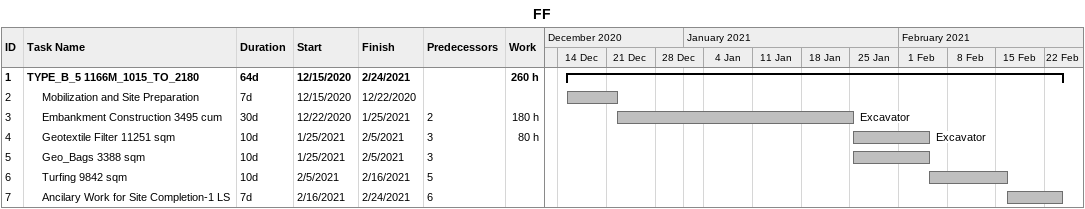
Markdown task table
FF

| ID | Level | Task | Duration | Start | Finish | Predecessors | Resources | Work (h) |
|---|---|---|---|---|---|---|---|---|
| 1 | 1 | **TYPE_B_5 1166M_1015_TO_2180** | 64d | 2020-12-15 | 2021-02-24 |  |  | 260 |
| 2 | 2 | Mobilization and Site Preparation | 7d | 2020-12-15 | 2020-12-22 |  |  |  |
| 3 | 2 | Embankment Construction 3495 cum | 30d | 2020-12-22 | 2021-01-25 | 2 | Excavator | 180 |
| 4 | 2 | Geotextile Filter 11251 sqm | 10d | 2021-01-25 | 2021-02-05 | 3 | Excavator | 80 |
| 5 | 2 | Geo_Bags 3388 sqm | 10d | 2021-01-25 | 2021-02-05 | 3 |  |  |
| 6 | 2 | Turfing 9842 sqm | 10d | 2021-02-05 | 2021-02-16 | 5 |  |  |
| 7 | 2 | Ancilary Work for Site Completion-1 LS | 7d | 2021-02-16 | 2021-02-24 | 6 |  |  |
